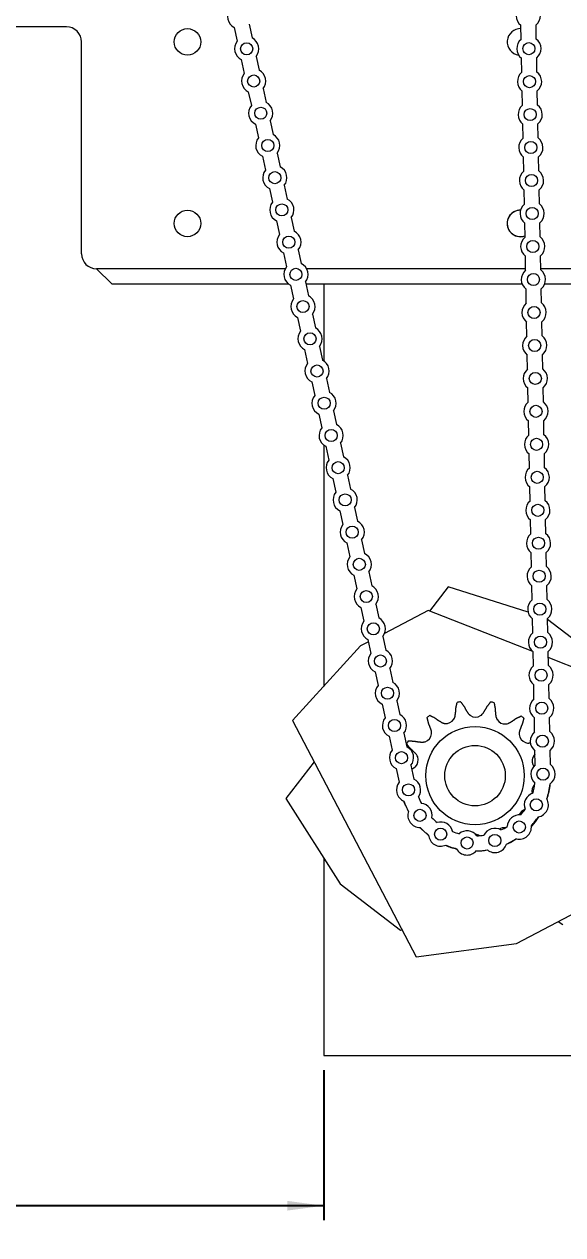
# Model space of a CAD drawing. Header units: inches. Extents: x 2.4 to 21.3, y 6.8 to 21.
# Drawn here: x 16.02 to 18.24, y 11.52 to 16.52 of the extents above; entities that cross this region are included whole.
import ezdxf

# ---------------------------------------------------------------- set-up
doc = ezdxf.new("R2010")
doc.units = ezdxf.units.IN
doc.header["$MEASUREMENT"] = 0
doc.layers.add('DIM', color=1, linetype='Continuous')
doc.styles.add('SLDTEXTSTYLE0', font='ARIAL.TTF', dxfattribs={"width": 0.7})
doc.dimstyles.new('SLDDIMSTYLE2', dxfattribs={"dimtxt": 0.15, "dimasz": 0.15, "dimexe": 0, "dimexo": 0.0625, "dimgap": 0.0375, "dimtad": 0, "dimtih": 1, "dimtoh": 1, "dimdec": 0, "dimlfac": 4, "dimrnd": 1e-09, "dimzin": 12, "dimdsep": 46, "dimtxsty": 'SLDTEXTSTYLE0', "dimsah": 1, "dimcen": 0.09, "dimadec": 0, "dimazin": 0, "dimtfac": 1, "dimtdec": 0, "dimtofl": 0, "dimtmove": 0, "dimatfit": 3, "dimfxl": 0, "dimtolj": 1, "dimtzin": 12, "dimarcsym": 0})

# ---------------------------------------------------------------- blocks, each defined once
blk = doc.blocks.new('*D7')
at = {"layer": 'DIM'}
for p, q in [((12.7727, 18.4999), (12.7727, 11.5777)), ((17.2532, 12.1982), (17.2532, 11.5777)), ((12.7727, 11.6377), (14.8296, 11.6377)), ((17.2532, 11.6377), (15.1964, 11.6377))]:
    blk.add_line(p, q, dxfattribs=at)
for points in [[(12.7727, 11.6377), (12.9227, 11.6177), (12.9227, 11.6577)], [(17.2532, 11.6377), (17.1032, 11.6577), (17.1032, 11.6177)]]:
    blk.add_solid(points, dxfattribs=at)
at = {"layer": 'DIM', "insert": (14.8921, 11.7146), "char_height": 0.15, "attachment_point": 1, "style": 'SLDTEXTSTYLE0'}
blk.add_mtext('"C"', dxfattribs=at)

msp = doc.modelspace()

# ---------------------------------------------------------------- linework, layer by layer
at = {"color": 7, "linetype": 'Continuous', "lineweight": 15}
for p, q in [((16.19068, 16.50822), (15.31568, 16.50822)), ((16.88388, 16.50542), (16.89629, 16.44857)), ((16.94494, 16.51875), (16.95735, 16.4619)), ((18.06876, 16.45621), (18.06763, 16.51438)), ((18.13125, 16.45742), (18.13012, 16.5156)), ((16.25318, 15.57072), (16.25318, 16.44572)), ((16.91294, 16.3723), (16.92536, 16.31546)), ((16.97401, 16.38564), (16.98642, 16.32879)), ((18.0714, 16.31998), (18.07027, 16.37816)), ((18.13389, 16.3212), (18.13276, 16.37937)), ((16.94201, 16.23919), (16.95442, 16.18234)), ((17.00307, 16.25252), (17.01548, 16.19568)), ((18.07404, 16.18376), (18.07291, 16.24194)), ((18.13653, 16.18497), (18.1354, 16.24315)), ((16.97108, 16.10608), (16.98349, 16.04923)), ((17.03214, 16.11941), (17.04455, 16.06256)), ((18.07668, 16.04753), (18.07556, 16.10571)), ((18.13917, 16.04875), (18.13804, 16.10692)), ((17.00014, 15.97296), (17.01255, 15.91611)), ((17.0612, 15.9863), (17.07362, 15.92945)), ((18.07933, 15.91131), (18.0782, 15.96949)), ((18.14182, 15.91252), (18.14069, 15.9707)), ((17.02921, 15.83985), (17.04162, 15.783)), ((17.09027, 15.85318), (17.10268, 15.79633)), ((18.08197, 15.77509), (18.08084, 15.83326)), ((18.14446, 15.7763), (18.14333, 15.83447)), ((17.05827, 15.70674), (17.07069, 15.64989)), ((17.11933, 15.72007), (17.13175, 15.66322)), ((18.08461, 15.63886), (18.08348, 15.69704)), ((18.1471, 15.64007), (18.14597, 15.69825)), ((17.08734, 15.57362), (17.09975, 15.51677)), ((17.1484, 15.58695), (17.16081, 15.53011)), ((18.08725, 15.50264), (18.08613, 15.56081)), ((18.14974, 15.50385), (18.14861, 15.56203)), ((17.09417, 15.50822), (16.31568, 15.50822)), ((16.31568, 15.50822), (16.37818, 15.44572)), ((16.31568, 15.50822), (16.37818, 15.44572)), ((18.08715, 15.50822), (17.18305, 15.50822)), ((18.44068, 15.50822), (18.14966, 15.50822)), ((17.17747, 15.45384), (17.18988, 15.39699)), ((16.37818, 15.44572), (17.10806, 15.44572)), ((16.37818, 15.44572), (17.10806, 15.44572)), ((17.1164, 15.44051), (17.12882, 15.38366)), ((17.17924, 15.44572), (18.0728, 15.44572)), ((17.17924, 15.44572), (18.0728, 15.44572)), ((17.25318, 15.44572), (17.25318, 15.12781)), ((18.0899, 15.36641), (18.08877, 15.42459)), ((18.15238, 15.36763), (18.15126, 15.4258)), ((18.16571, 15.44572), (18.37818, 15.44572)), ((18.16571, 15.44572), (18.37818, 15.44572)), ((17.14547, 15.30739), (17.15788, 15.25055)), ((17.20653, 15.32073), (17.21894, 15.26388)), ((18.09254, 15.23019), (18.09141, 15.28837)), ((18.15503, 15.2314), (18.1539, 15.28958)), ((17.17453, 15.17428), (17.18695, 15.11743)), ((17.2356, 15.18761), (17.24801, 15.13077)), ((18.15767, 15.09518), (18.15654, 15.15335)), ((18.09518, 15.09396), (18.09405, 15.15214)), ((17.26466, 15.0545), (17.27707, 14.99765)), ((17.2036, 15.04117), (17.21601, 14.98432)), ((18.09782, 14.95774), (18.09669, 15.01592)), ((18.16031, 14.95895), (18.15918, 15.01713)), ((17.23267, 14.90805), (17.24508, 14.85121)), ((17.29373, 14.92139), (17.30614, 14.86454)), ((18.10047, 14.82152), (18.09934, 14.87969)), ((18.16295, 14.82273), (18.16183, 14.8809)), ((17.25318, 14.78032), (17.25318, 13.78292)), ((17.26173, 14.77494), (17.27414, 14.71809)), ((17.32279, 14.78827), (17.33521, 14.73142)), ((18.10311, 14.68529), (18.10198, 14.74347)), ((18.1656, 14.6865), (18.16447, 14.74468)), ((17.35186, 14.65516), (17.36427, 14.59831)), ((17.2908, 14.64183), (17.30321, 14.58498)), ((18.10575, 14.54907), (18.10462, 14.60724)), ((18.16824, 14.55028), (18.16711, 14.60846)), ((17.31986, 14.50871), (17.33228, 14.45186)), ((17.38092, 14.52205), (17.39334, 14.4652)), ((18.10839, 14.41284), (18.10726, 14.47102)), ((18.17088, 14.41405), (18.16975, 14.47223)), ((17.34893, 14.3756), (17.36134, 14.31875)), ((17.40999, 14.38893), (17.4224, 14.33208)), ((18.11104, 14.27662), (18.10991, 14.33479)), ((18.17352, 14.27783), (18.1724, 14.33601)), ((17.43906, 14.25582), (17.45147, 14.19897)), ((17.37799, 14.24249), (17.39041, 14.18564)), ((17.76737, 14.19396), (17.6906, 14.09394)), ((18.09715, 14.08994), (17.76737, 14.19396)), ((18.11368, 14.14039), (18.11255, 14.19857)), ((18.17617, 14.14161), (18.17504, 14.19978)), ((17.40706, 14.10937), (17.41947, 14.05252)), ((17.46812, 14.1227), (17.48053, 14.06586)), ((17.68471, 14.09624), (17.50453, 14.00193)), ((18.1163, 13.92735), (17.68471, 14.09624)), ((18.11632, 14.00417), (18.11519, 14.06235)), ((18.17881, 14.00538), (18.17768, 14.06356)), ((18.4154, 13.87668), (18.17777, 14.05907)), ((17.43811, 13.96717), (17.40585, 13.95028)), ((17.43613, 13.97626), (17.44854, 13.91941)), ((17.49719, 13.98959), (17.5096, 13.93274)), ((17.40585, 13.95028), (17.12435, 13.6417)), ((18.11896, 13.86794), (18.11783, 13.92612)), ((18.18145, 13.86916), (18.18032, 13.92733)), ((17.52625, 13.85648), (17.53867, 13.79963)), ((18.33338, 13.8424), (18.18081, 13.9021)), ((17.46519, 13.84314), (17.4776, 13.7863)), ((18.1216, 13.73172), (18.12048, 13.7899)), ((18.18409, 13.73293), (18.18296, 13.79111)), ((17.49426, 13.71003), (17.50667, 13.65318)), ((17.55532, 13.72336), (17.56773, 13.66652)), ((18.12425, 13.5955), (18.12312, 13.65367)), ((18.18674, 13.59671), (18.18561, 13.65488)), ((17.12435, 13.6417), (17.63528, 12.66555)), ((17.52332, 13.57692), (17.53574, 13.52007)), ((17.58438, 13.59025), (17.5968, 13.5334)), ((18.12689, 13.45927), (18.12576, 13.51745)), ((18.18938, 13.46048), (18.18825, 13.51866)), ((17.21321, 13.47194), (17.09654, 13.31994)), ((17.61345, 13.45714), (17.62586, 13.40029)), ((17.55239, 13.4438), (17.5648, 13.38696)), ((17.09654, 13.31994), (17.32093, 12.96764)), ((17.60326, 13.26589), (17.59891, 13.27424)), ((17.68643, 13.16771), (17.68149, 13.17164)), ((17.25318, 13.07401), (17.25318, 12.25822)), ((17.32093, 12.96764), (17.57061, 12.776)), ((18.04927, 12.72099), (18.32814, 12.86695)), ((18.22211, 12.81145), (18.24055, 12.79921)), ((17.57061, 12.776), (17.57681, 12.77726)), ((17.63528, 12.66555), (18.04927, 12.72099)), ((17.25318, 12.25822), (19.03821, 12.25822))]:
    msp.add_line(p, q, dxfattribs=at)
at = {"color": 7, "linetype": 'Continuous', "lineweight": 15, "flags": 128}
for points in [[(18.06568, 15.64103), (18.07983, 15.6429), (18.0845, 15.64438)], [(17.59252, 13.28775), (17.58544, 13.30511), (17.5838, 13.3096)], [(18.14044, 13.24454), (18.12616, 13.22432), (18.11091, 13.20593)], [(17.68149, 13.17164), (17.65679, 13.19392), (17.65054, 13.20038)], [(17.78739, 13.1828), (17.78421, 13.1872), (17.78404, 13.18741)], [(18.05011, 13.15352), (18.02543, 13.13884), (18.00715, 13.12983)], [(17.80134, 13.11277), (17.8013, 13.11278), (17.79954, 13.11324)], [(17.93062, 13.1064), (17.89838, 13.10263), (17.88162, 13.10199)]]:
    msp.add_lwpolyline(points, dxfattribs=at)
at = {"color": 7, "linetype": 'Continuous', "lineweight": 15}
for centre, radius in [((16.69068, 16.44572), 0.05469), ((16.69068, 16.44572), 0.05469), ((16.93515, 16.4171), 0.025), ((18.10076, 16.41779), 0.025), ((16.96421, 16.28399), 0.025), ((18.1034, 16.28157), 0.025), ((16.99328, 16.15088), 0.025), ((18.10604, 16.14534), 0.025), ((17.02235, 16.01776), 0.025), ((18.10869, 16.00912), 0.025), ((17.05141, 15.88465), 0.025), ((18.11133, 15.87289), 0.025), ((17.08048, 15.75153), 0.025), ((18.11397, 15.73667), 0.025), ((16.69068, 15.69572), 0.05469), ((16.69068, 15.69572), 0.05469), ((17.10954, 15.61842), 0.025), ((18.11661, 15.60044), 0.025), ((17.13861, 15.48531), 0.025), ((18.11925, 15.46422), 0.025), ((17.16767, 15.35219), 0.025), ((18.1219, 15.328), 0.025), ((17.19674, 15.21908), 0.025), ((18.12454, 15.19177), 0.025), ((17.2258, 15.08597), 0.025), ((18.12718, 15.05555), 0.025), ((17.25487, 14.95285), 0.025), ((18.12982, 14.91932), 0.025), ((17.28394, 14.81974), 0.025), ((18.13247, 14.7831), 0.025), ((17.313, 14.68663), 0.025), ((18.13511, 14.64687), 0.025), ((17.34207, 14.55351), 0.025), ((18.13775, 14.51065), 0.025), ((17.37113, 14.4204), 0.025), ((18.14039, 14.37442), 0.025), ((17.4002, 14.28728), 0.025), ((18.14304, 14.2382), 0.025), ((17.42926, 14.15417), 0.025), ((18.14568, 14.10198), 0.025), ((17.45833, 14.02106), 0.025), ((18.14832, 13.96575), 0.025), ((17.4874, 13.88794), 0.025), ((18.15096, 13.82953), 0.025), ((17.51646, 13.75483), 0.025), ((18.15361, 13.6933), 0.025), ((17.54553, 13.62172), 0.025), ((17.87818, 13.41447), 0.20312), ((18.15625, 13.55708), 0.025), ((17.57459, 13.4886), 0.025), ((17.87818, 13.41447), 0.125), ((17.87818, 13.41447), 0.125), ((18.15889, 13.42085), 0.025), ((17.60366, 13.35549), 0.025), ((18.1312, 13.29368), 0.025), ((17.65079, 13.25038), 0.025), ((18.06104, 13.20231), 0.025), ((17.73615, 13.17302), 0.025), ((17.84538, 13.13644), 0.025), ((17.96011, 13.14678), 0.025)]:
    msp.add_circle(centre, radius, dxfattribs=at)
for centre, radius, start, end in [((16.90608, 16.55022), 0.05, 140.99953, 243.63515), ((18.09812, 16.55401), 0.05, 129.79343, 232.42905), ((18.09812, 16.55401), 0.05, 309.79343, 52.42905), ((16.19068, 16.44572), 0.0625, 0, 90), ((16.93515, 16.4171), 0.05, 320.99953, 63.63515), ((18.06568, 16.44572), 0.05469, 87.67108, 262.13844), ((18.06568, 16.44572), 0.05469, 87.67108, 262.13844), ((18.10076, 16.41779), 0.05, 129.79343, 232.42905), ((18.10076, 16.41779), 0.05, 309.79343, 52.42905), ((16.93515, 16.4171), 0.05, 140.99953, 243.63515), ((16.96421, 16.28399), 0.05, 140.99953, 243.63515), ((16.96421, 16.28399), 0.05, 320.99953, 63.63515), ((18.1034, 16.28157), 0.05, 129.79343, 232.42905), ((18.1034, 16.28157), 0.05, 309.79343, 52.42905), ((16.99328, 16.15088), 0.05, 140.99953, 243.63515), ((16.99328, 16.15088), 0.05, 320.99953, 63.63515), ((18.10604, 16.14534), 0.05, 129.79343, 232.42905), ((18.10604, 16.14534), 0.05, 309.79343, 52.42905), ((17.02235, 16.01776), 0.05, 320.99953, 63.63515), ((17.02235, 16.01776), 0.05, 140.99953, 243.63515), ((18.10869, 16.00912), 0.05, 129.79343, 232.42905), ((18.10869, 16.00912), 0.05, 309.79343, 52.42905), ((17.05141, 15.88465), 0.05, 140.99953, 243.63515), ((17.05141, 15.88465), 0.05, 320.99953, 63.63515), ((18.11133, 15.87289), 0.05, 129.79343, 232.42905), ((18.11133, 15.87289), 0.05, 309.79343, 52.42905), ((17.08048, 15.75153), 0.05, 140.99953, 243.63515), ((17.08048, 15.75153), 0.05, 320.99953, 63.63515), ((18.11397, 15.73667), 0.05, 129.79343, 232.42905), ((18.11397, 15.73667), 0.05, 309.79343, 52.42905), ((18.06568, 15.69572), 0.05469, 89.77287, 270), ((18.06568, 15.69572), 0.05469, 90, 290.13589), ((17.10954, 15.61842), 0.05, 320.99953, 63.63515), ((17.10954, 15.61842), 0.05, 140.99953, 243.63515), ((18.11661, 15.60044), 0.05, 129.79343, 232.42905), ((18.11661, 15.60044), 0.05, 309.79343, 52.42905), ((16.31568, 15.57072), 0.0625, 180, 270), ((17.13861, 15.48531), 0.05, 140.99953, 243.63515), ((17.13861, 15.48531), 0.05, 320.99953, 63.63515), ((18.11925, 15.46422), 0.05, 309.79343, 52.42905), ((18.11925, 15.46422), 0.05, 129.79343, 232.42905), ((17.16767, 15.35219), 0.05, 140.99953, 243.63515), ((17.16767, 15.35219), 0.05, 320.99953, 63.63515), ((18.1219, 15.328), 0.05, 129.79343, 232.42905), ((18.1219, 15.328), 0.05, 309.79343, 52.42905), ((17.19674, 15.21908), 0.05, 320.99953, 63.63515), ((17.19674, 15.21908), 0.05, 140.99953, 243.63515), ((18.12454, 15.19177), 0.05, 129.79343, 232.42905), ((18.12454, 15.19177), 0.05, 309.79343, 52.42905), ((17.2258, 15.08597), 0.05, 140.99953, 243.63515), ((17.2258, 15.08597), 0.05, 320.99953, 63.63515), ((18.12718, 15.05555), 0.05, 129.79343, 232.42905), ((18.12718, 15.05555), 0.05, 309.79343, 52.42905), ((17.25487, 14.95285), 0.05, 140.99953, 243.63515), ((17.25487, 14.95285), 0.05, 320.99953, 63.63515), ((18.12982, 14.91932), 0.05, 129.79343, 232.42905), ((18.12982, 14.91932), 0.05, 309.79343, 52.42905), ((17.28394, 14.81974), 0.05, 320.99953, 63.63515), ((17.28394, 14.81974), 0.05, 140.99953, 243.63515), ((18.13247, 14.7831), 0.05, 129.79343, 232.42905), ((18.13247, 14.7831), 0.05, 309.79343, 52.42905), ((17.313, 14.68663), 0.05, 140.99953, 243.63515), ((17.313, 14.68663), 0.05, 320.99953, 63.63515), ((18.13511, 14.64687), 0.05, 129.79343, 232.42905), ((18.13511, 14.64687), 0.05, 309.79343, 52.42905), ((17.34207, 14.55351), 0.05, 140.99953, 243.63515), ((17.34207, 14.55351), 0.05, 320.99953, 63.63515), ((18.13775, 14.51065), 0.05, 129.79343, 232.42905), ((18.13775, 14.51065), 0.05, 309.79343, 52.42905), ((17.37113, 14.4204), 0.05, 320.99953, 63.63515), ((17.37113, 14.4204), 0.05, 140.99953, 243.63515), ((18.14039, 14.37442), 0.05, 129.79343, 232.42905), ((18.14039, 14.37442), 0.05, 309.79343, 52.42905), ((17.4002, 14.28728), 0.05, 140.99953, 243.63515), ((17.4002, 14.28728), 0.05, 320.99953, 63.63515), ((18.14304, 14.2382), 0.05, 129.79343, 232.42905), ((18.14304, 14.2382), 0.05, 309.79343, 52.42905), ((17.42926, 14.15417), 0.05, 140.99953, 243.63515), ((17.42926, 14.15417), 0.05, 320.99953, 63.63515), ((18.14568, 14.10198), 0.05, 129.79343, 232.42905), ((18.14568, 14.10198), 0.05, 309.79343, 52.42905), ((17.45833, 14.02106), 0.05, 320.99953, 63.63515), ((17.45833, 14.02106), 0.05, 140.99953, 243.63515), ((18.14832, 13.96575), 0.05, 129.79343, 232.42905), ((18.14832, 13.96575), 0.05, 309.79343, 52.42905), ((17.4874, 13.88794), 0.05, 140.99953, 243.63515), ((17.4874, 13.88794), 0.05, 320.99953, 63.63515), ((18.15096, 13.82953), 0.05, 129.79343, 232.42905), ((18.15096, 13.82953), 0.05, 309.79343, 52.42905), ((17.51646, 13.75483), 0.05, 140.99953, 243.63515), ((17.51646, 13.75483), 0.05, 320.99953, 63.63515), ((17.87818, 13.41447), 0.31133, 101.0843, 103.76034), ((17.87818, 13.41447), 0.31133, 75.37002, 78.04606), ((18.15361, 13.6933), 0.05, 129.79343, 232.42905), ((18.15361, 13.6933), 0.05, 309.79343, 52.42905), ((17.54553, 13.62172), 0.05, 140.99953, 243.63515), ((17.54553, 13.62172), 0.05, 320.99953, 63.63515), ((17.87818, 13.41447), 0.31133, 126.79859, 129.47463), ((17.88031, 13.69534), 0.03882, 237.50536, 301.625), ((17.87818, 13.41447), 0.31133, 49.65573, 52.33177), ((17.75824, 13.66845), 0.03882, 263.21964, 327.33929), ((18.00196, 13.6666), 0.03882, 211.79107, 275.91071), ((17.87818, 13.41447), 0.31133, 152.51287, 155.18891), ((17.65992, 13.59125), 0.03882, 288.93393, 353.05357), ((18.0991, 13.58792), 0.03882, 186.07679, 250.19643), ((18.15625, 13.55708), 0.05, 129.79343, 232.42905), ((18.15625, 13.55708), 0.05, 309.79343, 52.42905), ((17.57459, 13.4886), 0.05, 140.99953, 243.63515), ((17.57459, 13.4886), 0.05, 320.99953, 63.63515), ((17.60483, 13.47905), 0.03882, 314.64821, 18.76786), ((18.15889, 13.42085), 0.05, 129.79343, 228.32704), ((18.15248, 13.47489), 0.03882, 160.3625, 214.53465), ((18.15889, 13.42085), 0.05, 305.91455, 52.42905), ((17.60366, 13.35549), 0.05, 140.99953, 247.51403), ((17.60366, 13.35549), 0.05, 325.10154, 63.63515), ((18.15153, 13.3499), 0.03882, 134.64821, 193.89625), ((17.87807, 13.41541), 0.24962, 342.77068, 352.6579), ((17.87807, 13.41541), 0.31212, 341.87573, 353.55285), ((17.87818, 13.41447), 0.3125, 341.90082, 353.8205), ((17.87807, 13.41541), 0.31213, 199.87573, 208.42562), ((17.87807, 13.41541), 0.24963, 200.77068, 207.53067), ((18.1312, 13.29368), 0.05, 107.10154, 201.53314), ((18.1312, 13.29368), 0.05, 279.12065, 29.51403), ((17.65079, 13.25038), 0.05, 160.78732, 271.1807), ((17.65079, 13.25038), 0.05, 348.76821, 83.1998), ((18.09644, 13.23769), 0.03882, 108.93393, 157.88043), ((17.87807, 13.41541), 0.24963, 319.10401, 325.864), ((17.87807, 13.41541), 0.24963, 224.43735, 231.19733), ((17.73615, 13.17302), 0.05, 12.43488, 106.86647), ((17.87807, 13.41541), 0.24962, 295.43735, 302.19733), ((18.06104, 13.20231), 0.05, 83.43488, 177.86647), ((18.06104, 13.20231), 0.05, 255.45399, 5.84736), ((17.87807, 13.41541), 0.31213, 318.20906, 326.75896), ((17.87807, 13.41541), 0.31213, 223.54239, 232.09229), ((17.73615, 13.17302), 0.05, 184.45399, 294.84736), ((17.87807, 13.41541), 0.24963, 248.10401, 254.864), ((17.84538, 13.13644), 0.05, 36.10154, 130.53314), ((17.87605, 13.13361), 0.03882, 57.50536, 83.6436), ((17.87807, 13.41541), 0.24962, 271.77068, 278.53067), ((17.96011, 13.14678), 0.05, 59.76821, 154.1998), ((17.99812, 13.1605), 0.03882, 83.21964, 121.60263), ((17.87807, 13.41541), 0.31213, 294.54239, 303.09229), ((17.87818, 13.41447), 0.3125, 246.91837, 255.9141), ((17.87807, 13.41541), 0.31213, 247.20906, 255.75896), ((17.84538, 13.13644), 0.05, 208.12065, 318.51403), ((17.87807, 13.41541), 0.31213, 270.87573, 279.42562), ((17.96011, 13.14678), 0.05, 231.78732, 342.1807)]:
    msp.add_arc(centre, radius, start, end, dxfattribs=at)
for points in [[(17.79887, 13.69149), (17.80413, 13.71687)], [(17.81832, 13.71999), (17.83375, 13.69918)], [(17.92692, 13.69847), (17.94266, 13.71905)], [(17.95681, 13.71571), (17.96168, 13.69026)], [(17.68653, 13.62965), (17.68025, 13.65479)], [(17.69169, 13.66377), (17.71462, 13.6517)], [(17.7959, 13.65905), (17.79887, 13.68325)], [(17.79887, 13.68325), (17.79887, 13.69149)], [(17.83375, 13.69918), (17.83722, 13.69169)], [(17.83722, 13.69169), (17.85008, 13.67099)], [(17.85008, 13.67099), (17.85946, 13.6626)], [(17.91017, 13.67053), (17.92334, 13.69104)], [(17.92334, 13.69104), (17.92692, 13.69847)], [(17.96168, 13.69026), (17.96155, 13.68201)], [(17.96155, 13.68201), (17.96416, 13.65777)], [(17.96416, 13.65777), (17.96897, 13.64615)], [(18.04532, 13.64919), (18.06843, 13.66091)], [(17.69011, 13.62222), (17.68653, 13.62965)], [(17.69793, 13.59913), (17.69011, 13.62222)], [(17.71462, 13.6517), (17.72099, 13.64647)], [(17.72099, 13.64647), (17.74157, 13.63339)], [(17.74157, 13.63339), (17.75365, 13.6299)], [(18.0181, 13.63129), (18.03887, 13.64405)], [(18.03887, 13.64405), (18.04532, 13.64919)], [(18.06938, 13.61934), (18.06121, 13.59637)], [(18.07307, 13.62672), (18.06938, 13.61934)], [(18.07973, 13.65176), (18.07307, 13.62672)], [(17.60199, 13.55817), (17.62789, 13.55725)], [(17.62789, 13.55725), (17.6359, 13.55529)], [(17.6359, 13.55529), (17.66011, 13.55244)], [(17.66011, 13.55244), (17.67251, 13.55454)], [(18.06121, 13.59637), (18.0605, 13.58381)], [(17.61215, 13.52519), (17.59559, 13.54511)], [(17.61859, 13.52005), (17.61215, 13.52519)], [(17.63566, 13.50264), (17.61859, 13.52005)], [(18.09832, 13.54911), (18.10703, 13.55001)], [(18.12604, 13.50294), (18.12201, 13.49895)], [(18.12201, 13.49895), (18.11592, 13.48794)], [(17.61667, 13.44238), (17.62184, 13.44416)], [(17.62184, 13.44416), (17.63211, 13.45143)]]:
    msp.add_open_spline(points, degree=1, dxfattribs=at)
for points, knots in [([(17.79092, 13.6475), (17.79241, 13.65016), (17.79448, 13.65386), (17.79559, 13.65792), (17.7959, 13.65905)], [0, 0, 0, 0, 0.7214707, 1, 1, 1, 1]), ([(17.90066, 13.66228), (17.90317, 13.66404), (17.90663, 13.66647), (17.9094, 13.66965), (17.91017, 13.67053)], [0, 0, 0, 0, 0.72147948, 1, 1, 1, 1]), ([(18.00596, 13.62799), (18.00897, 13.62848), (18.01315, 13.62917), (18.01702, 13.63083), (18.0181, 13.63129)], [0, 0, 0, 0, 0.72143412, 1, 1, 1, 1]), ([(17.69845, 13.58656), (17.69864, 13.58961), (17.6989, 13.59384), (17.69814, 13.59798), (17.69793, 13.59913)], [0, 0, 0, 0, 0.7214342, 1, 1, 1, 1]), ([(18.08595, 13.5514), (18.08888, 13.55054), (18.09294, 13.54934), (18.09715, 13.54916), (18.09832, 13.54911)], [0, 0, 0, 0, 0.7214595, 1, 1, 1, 1]), ([(17.64158, 13.49154), (17.64043, 13.49437), (17.63883, 13.49829), (17.63635, 13.50169), (17.63566, 13.50264)], [0, 0, 0, 0, 0.7214619, 1, 1, 1, 1])]:
    msp.add_open_spline(points, degree=3, knots=knots, dxfattribs=at)

# ---------------------------------------------------------------- dimensions: what is measured, and where the dimension line sits
at = {"layer": 'DIM'}
dim = msp.add_linear_dim(base=(17.25318, 11.63766), p1=(12.77274, 18.55993), p2=(17.25318, 12.25822), dimstyle='SLDDIMSTYLE2', dxfattribs=at)
dim.commit()
dim.dimension.update_dxf_attribs({"geometry": '*D7', "text_midpoint": (15.01296, 11.63766)})

doc.saveas('drawing.dxf')
